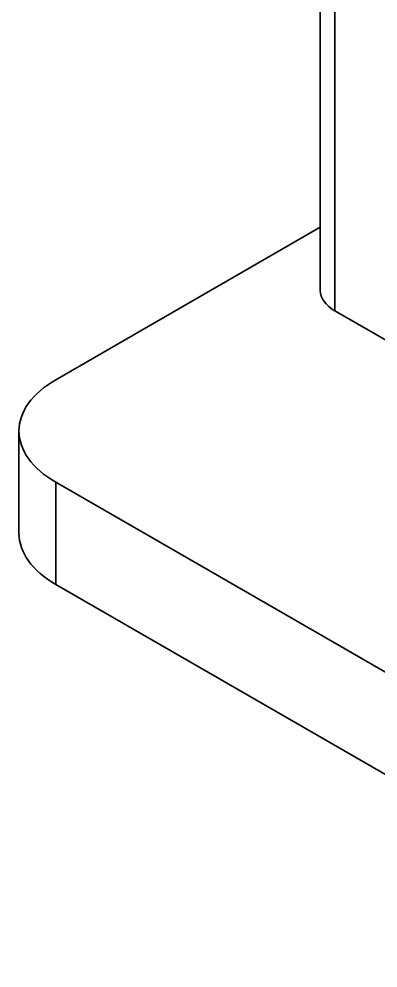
# Model space of a CAD drawing. Header units: millimetres. Extents: x -70 to 70, y -99 to 99.
# Drawn here: x 14.87 to 20.6, y -44.68 to -29.53 of the extents above; entities that cross this region are included whole.
import ezdxf

# ---------------------------------------------------------------- set-up
doc = ezdxf.new("R2010")
doc.units = ezdxf.units.MM
doc.layers.add('粗实线层', color=7, linetype='Continuous', lineweight=35)

msp = doc.modelspace()

# ---------------------------------------------------------------- linework, layer by layer
at = {"layer": '粗实线层', "color": 7, "lineweight": 35}
for p, q in [((19.677, -33.865), (19.677, -27.578)), ((19.911, -34.191), (19.911, -27.904)), ((15.456, -35.294), (19.677, -32.857)), ((30.8, -40.478), (19.911, -34.191)), ((14.87, -37.743), (14.87, -36.11)), ((26.063, -43.05), (15.456, -36.927)), ((15.456, -38.56), (15.456, -36.927)), ((26.063, -44.683), (15.456, -38.56))]:
    msp.add_line(p, q, dxfattribs=at)
for centre, major_axis, start_param, end_param in [((20.477, -33.865), (0.8, 0), 3.141593, 3.926991), ((16.87, -36.11), (2, 0), 2.356194, 3.141593), ((16.87, -36.11), (2, 0), 3.141593, 3.926991), ((16.87, -37.743), (2, 0), 3.141593, 3.926991)]:
    msp.add_ellipse(centre, major_axis=major_axis, ratio=0.57735, start_param=start_param, end_param=end_param, dxfattribs=at)

doc.saveas('drawing.dxf')
